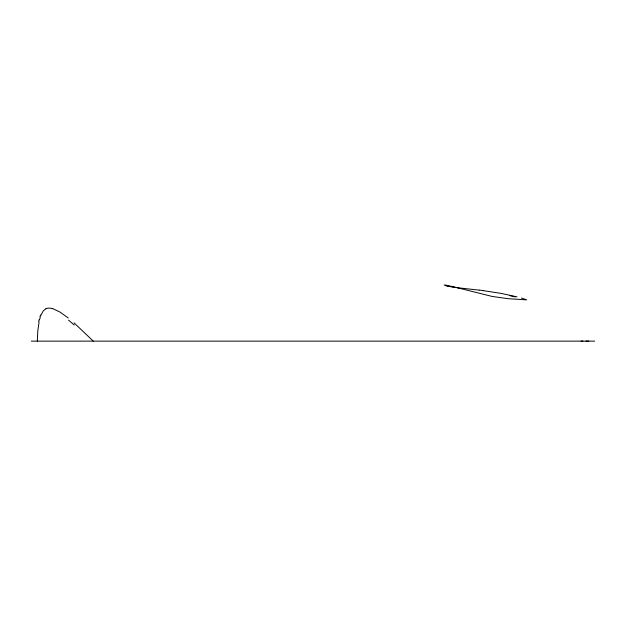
<?xml version="1.0" encoding="UTF-8"?>
<svg xmlns="http://www.w3.org/2000/svg" width="626" height="626" viewBox="0 0 626 626"><rect width="100%" height="100%" fill="white"/><g stroke="black" fill="none" stroke-linecap="round" stroke-linejoin="round"><path stroke-width="0.94" d="M37.341 341.131L37.763 331.342L39.062 321.936M39.532 319.816L40.275 317.139M40.878 315.379L43.194 310.981L46.003 308.649M444.139 284.869C445.415 286.34 451.628 286.708 454.593 287.326M581.061 341.131L582.939 341.131M588.769 341.131L585.881 341.131M31.3 341.131L594.7 341.131M479.054 290.128L458.162 287.803M482.865 290.589L501.035 293.367L517.006 296.849M445.548 285.026L446.612 285.213M451.088 286.199L492.091 296.427L508.046 298.696L526.693 299.854L521.458 298.039M52.568 308.524L60.002 312.069L68.234 317.969M74.032 322.836L93.29 341.131M38.71 321.521A232.489 77.1 54.8 0 1 39.203 319.424M39.978 316.764A169.583 54.798 56.7 0 1 40.62 315.034M46.034 308.696A54.039 17.481 55.3 0 1 52.662 308.704M68.516 320.152A158.221 62.397 62.4 0 1 74.228 325.082M458.326 287.803A30.22 1.698 4.6 0 1 454.758 287.334M447.152 285.746A74.643 2.019 15.8 0 1 449.977 286.332M448.654 285.902A81.904 2.887 17.9 0 1 453.827 287.146M509.916 295.675A79.134 2.692 11 0 1 515.182 296.959M479.211 290.073A34.258 2.426 6.1 0 1 483.131 290.542"/></g></svg>
